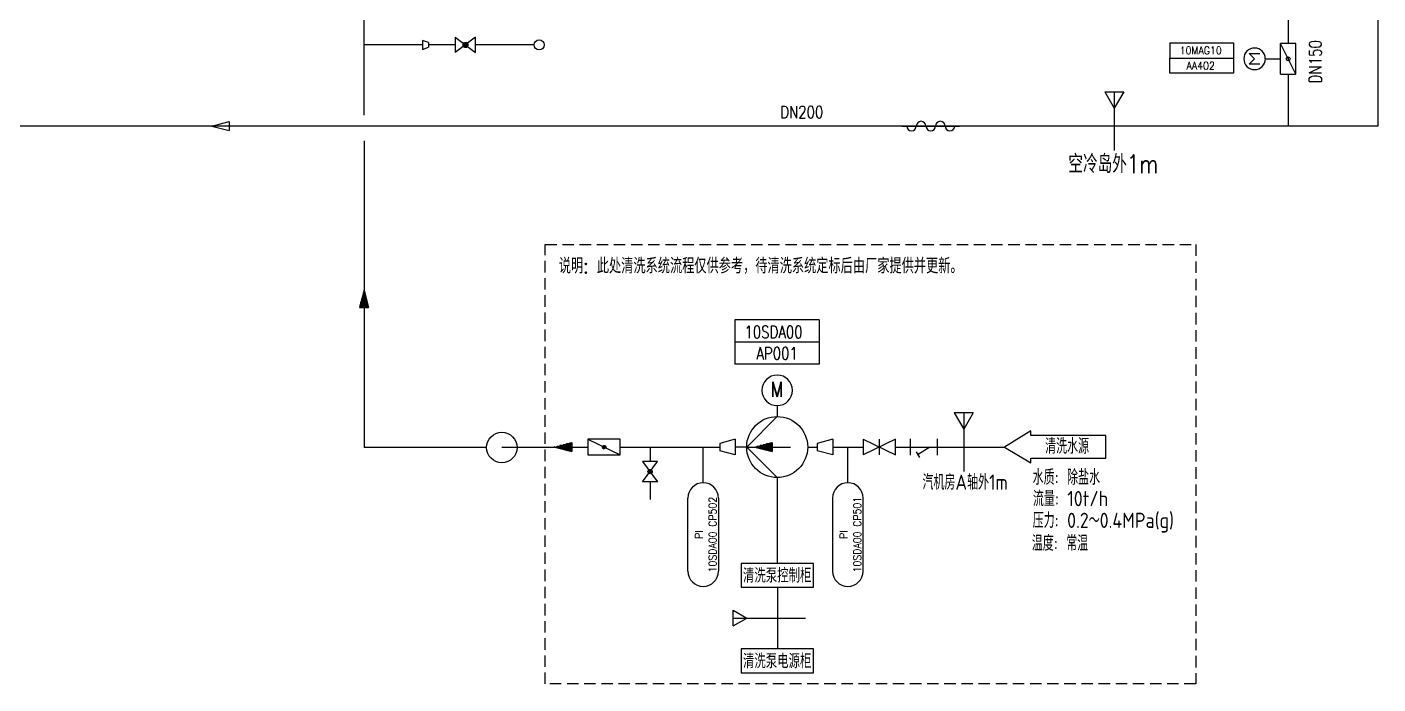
# Model space of a CAD drawing. Extents: x 8403 to 9689, y 4782 to 5455.
# Drawn here: x 8686.8 to 9130, y 4781.6 to 4997.1 of the extents above; entities that cross this region are included whole.
import ezdxf
from ezdxf.enums import TextEntityAlignment as Align

# ---------------------------------------------------------------- set-up
doc = ezdxf.new("R2010")
doc.units = 0
doc.header["$LTSCALE"] = 5
doc.header["$MEASUREMENT"] = 0
for name, pattern in [('CENTER', [18, 12, -2, 2, -2]), ('CONTINUES', [20, 10, 10]), ('HIDDEN', [0.375, 0.25, -0.125]), ('LTY1', [0])]:
    doc.linetypes.add(name, pattern=pattern)
for name, color, linetype in [('1', 7, 'CONTINUOUS'), ('25C', 1, 'CENTER'), ('25H', 4, 'HIDDEN'), ('35', 3, 'CONTINUOUS'), ('50', 2, 'CONTINUOUS'), ('DIM', 3, 'CONTINUOUS'), ('PS-TEXT', 3, 'CONTINUOUS')]:
    doc.layers.add(name, color=color, linetype=linetype)
for name, color, linetype, lineweight in [('GF_TEXT', 3, 'CONTINUOUS', 25), ('GF_Thin', 7, 'CONTINUOUS', 25), ('PEN1', 7, 'LTY1', 25), ('PEN4', 7, 'LTY1', 25)]:
    doc.layers.add(name, color=color, linetype=linetype, lineweight=lineweight)
doc.styles.add('AUDIT_D_071005084041-0', font='txt')
doc.styles.add('DIM_FONT', font='SIMPLEX.shx', dxfattribs={"width": 0.8, "bigfont": 'hztxt.shx'})
doc.styles.get("Standard").update_dxf_attribs({"font": 'simplex.shx', "bigfont": 'lc_hztxt.shx'})
doc.styles.add('双良空冷', font='gbenor.shx', dxfattribs={"bigfont": 'gbcbig.shx'})

# ---------------------------------------------------------------- blocks, each defined once
blk = doc.blocks.new('S_90')
at = {"layer": 'PEN1', "linetype": 'LTY1'}
for p, q in [((-4, 0), (0, 1.05)), ((-4, 0), (0, -1.05)), ((0, 0.05), (-3.75, 0.05)), ((0, 0.25), (-3, 0.25)), ((0, 0.45), (-2.25, 0.45)), ((0, 0.65), (-1.5, 0.65)), ((0, 0.85), (-0.75, 0.85)), ((0, -1.05), (0, 1.05)), ((0, -0.125), (-3.525, -0.125)), ((0, -0.325), (-2.775, -0.325)), ((0, -0.525), (-2.05, -0.525)), ((0, -0.725), (-1.3, -0.725)), ((0, -0.925), (-0.55, -0.925))]:
    blk.add_line(p, q, dxfattribs=at)
blk.add_circle((-4, 0), 0.025, dxfattribs=at)
at = {"layer": 'PEN4', "style": 'AUDIT_D_071005084041-0', "flags": 9}
blk.add_attdef('CODE_21', (0, 0), '', height=0.2, dxfattribs=at)

msp = doc.modelspace()

# ---------------------------------------------------------------- hatches: boundary and pattern name
at = {"layer": '1'}
h = msp.add_hatch(dxfattribs=at)
h.set_pattern_fill('ANSI37', color=252, style=0)
h.set_pattern_definition([(-45, (3404.7954, 7497.7276), (-2.245064, -2.245064), []), (-135, (3404.7954, 7497.7276), (-2.245064, 2.245064), [])])
h.paths.add_polyline_path([(8829.98, 4990.77, -0.162278), (8829.82, 4991.26, -0.162278), (8829.98, 4991.74), (8830.62, 4991.26)])
h.paths.add_polyline_path([(8831.27, 4990.77, -0.5), (8829.98, 4990.77), (8830.62, 4991.26)])
h.paths.add_polyline_path([(8831.27, 4990.77), (8830.62, 4991.26), (8831.27, 4991.74, -0.162278), (8831.43, 4991.26, -0.162278)])
h.paths.add_polyline_path([(8830.62, 4991.26), (8829.98, 4991.74, -0.5), (8831.27, 4991.74)])
h = msp.add_hatch(dxfattribs=at)
h.set_pattern_fill('ANSI37', color=252, scale=0.01, style=0)
h.set_pattern_definition([(-45, (3404.79538, 7497.727603), (-0.0224506403, -0.0224506403), []), (-135, (3404.79538, 7497.727603), (-0.0224506403, 0.0224506403), [])])
h.paths.add_polyline_path([(8829.98, 4990.77, -0.162278), (8829.82, 4991.26, -0.162278), (8829.98, 4991.74), (8830.62, 4991.26)])
h.paths.add_polyline_path([(8831.27, 4990.77, -0.5), (8829.98, 4990.77), (8830.62, 4991.26)])
h.paths.add_polyline_path([(8831.43, 4991.26, -0.162278), (8831.27, 4990.77), (8830.62, 4991.26), (8831.27, 4991.74, -0.162278)])
h.paths.add_polyline_path([(8830.62, 4991.26), (8829.98, 4991.74, -0.5), (8831.27, 4991.74)])
h = msp.add_hatch(dxfattribs=at)
h.set_pattern_fill('ANSI31', color=252, scale=0.01, angle=180, style=0)
h.set_pattern_definition([(135, (10428.08787, 4759.398133), (0.0224506403, 0.0224506403), [])])
h.paths.add_polyline_path([(8875.54, 4859.35, -0.113407), (8875.6, 4859.59), (8876.62, 4859.1, -0.796288)])
h.paths.add_polyline_path([(8876.68, 4859.35, -0.113407), (8876.62, 4859.1), (8875.6, 4859.59, -0.796288)])
h = msp.add_hatch(color=252, dxfattribs=at)
h.paths.add_polyline_path([(8890.73, 4851.89, -0.333333), (8891.59, 4851.89), (8891.16, 4851.32)])
h.paths.add_polyline_path([(8891.16, 4851.32), (8891.59, 4851.89, -0.5), (8891.59, 4850.75)])
h.paths.add_polyline_path([(8891.59, 4850.75, -0.333333), (8890.73, 4850.75), (8891.16, 4851.32)])
h.paths.add_polyline_path([(8891.16, 4851.32), (8890.73, 4850.75, -0.5), (8890.73, 4851.89)])

# ---------------------------------------------------------------- linework, layer by layer
at = {"layer": '1', "color": 252}
for p, q in [((8797.37, 4968.18), (8797.37, 5041.46)), ((8816.49, 4991.26), (8797.37, 4991.26)), ((8816.49, 4992.76), (8816.49, 4989.76)), ((8818.47, 4992.01), (8816.49, 4992.76)), ((8816.49, 4989.76), (8818.47, 4990.51)), ((8818.47, 4992.01), (8818.47, 4990.51)), ((8827.29, 4991.26), (8818.47, 4991.26)), ((8827.29, 4993.76), (8827.29, 4988.76)), ((8833.96, 4993.76), (8827.29, 4988.76)), ((8827.29, 4993.76), (8833.96, 4988.76)), ((8833.96, 4988.76), (8833.96, 4993.76)), ((8853.16, 4991.26), (8833.96, 4991.26)), ((8797.37, 4959.76), (8797.37, 4859.19)), ((8870.81, 4861.92), (8881.41, 4856.77)), ((8919.09, 4861.91), (8914.01, 4860.56)), ((8919.09, 4861.91), (8919.09, 4856.78)), ((8951.09, 4861.91), (8946.02, 4860.56)), ((8951.09, 4861.91), (8951.09, 4856.78)), ((8961.03, 4861.92), (8971.64, 4856.77)), ((8961.03, 4861.92), (8961.03, 4856.77)), ((8971.64, 4861.92), (8961.03, 4856.77)), ((8966.33, 4861.99), (8966.33, 4856.84)), ((8971.64, 4856.77), (8971.64, 4861.92)), ((8976.45, 4862.01), (8976.45, 4859.35)), ((8985.45, 4859.35), (8985.45, 4862.01)), ((8985.45, 4856.69), (8985.45, 4862.01)), ((8837.56, 4859.19), (8797.37, 4859.19)), ((8842.56, 4859.35), (8870.81, 4859.35)), ((8875.54, 4859.35), (8876.68, 4859.35)), ((8881.41, 4859.35), (8903.2, 4859.35)), ((8881.41, 4859.35), (8903.2, 4859.35)), ((8891.17, 4859.35), (8891.17, 4854.66)), ((8903.2, 4859.35), (8914.01, 4859.35)), ((8914.01, 4860.56), (8914.01, 4858.13)), ((8919.09, 4856.78), (8914.01, 4858.13)), ((8922.88, 4859.35), (8919.09, 4859.35)), ((8942.88, 4859.35), (8946.02, 4859.35)), ((8946.02, 4860.56), (8946.02, 4858.13)), ((8951.09, 4856.78), (8946.02, 4858.13)), ((8951.09, 4859.35), (8961.03, 4859.35)), ((8971.64, 4859.35), (9007.42, 4859.35)), ((8976.45, 4859.35), (8985.45, 4859.35)), ((8976.45, 4859.35), (8976.45, 4856.69)), ((8979.7, 4855.98), (8978.55, 4857.79)), ((8983, 4859.35), (8979.13, 4856.89)), ((8893.66, 4854.66), (8888.66, 4854.66)), ((8888.66, 4854.66), (8893.66, 4847.99)), ((8888.66, 4847.99), (8893.66, 4854.66)), ((8888.71, 4848.01), (8893.71, 4848.01)), ((8891.21, 4848.01), (8891.21, 4842.12))]:
    msp.add_line(p, q, dxfattribs=at)
at = {"layer": '1', "color": 3}
for p, q in [((9061.68, 4991.95), (9061.68, 4986.95)), ((9061.68, 4991.95), (9082.56, 4991.95)), ((9082.56, 4991.95), (9082.56, 4986.95)), ((9061.68, 4986.95), (9082.56, 4986.95)), ((9061.68, 4981.95), (9061.68, 4986.95)), ((9082.56, 4986.95), (9082.56, 4981.95)), ((9071.81, 4981.95), (9061.68, 4981.95)), ((9082.56, 4981.95), (9071.81, 4981.95)), ((8908.61, 4847.63), (8908.61, 4859.35)), ((8956.06, 4847.63), (8956.06, 4859.35))]:
    msp.add_line(p, q, dxfattribs=at)
at = {"layer": '1', "color": 2}
for p, q in [((8932.88, 4869.35), (8922.88, 4859.35)), ((8922.88, 4859.35), (8932.88, 4849.35))]:
    msp.add_line(p, q, dxfattribs=at)
at = {"layer": '1', "color": 252}
msp.add_lwpolyline([(8881.41, 4861.92), (8870.81, 4861.92), (8870.81, 4856.77), (8881.41, 4856.77)], close=True, dxfattribs=at)
for centre, radius in [((8830.62, 4991.26), 0.803), ((8854.79, 4991.26), 1.64), ((8842.56, 4859.19), 5), ((8876.11, 4859.35), 0.567), ((8891.16, 4851.32), 0.715)]:
    msp.add_circle(centre, radius, dxfattribs=at)
at = {"layer": '1', "color": 2}
msp.add_circle((8932.88, 4859.35), 10, dxfattribs=at)
at = {"layer": '25C', "color": 6, "ltscale": 0.4}
msp.add_line((8918.39, 4803.25), (8942.17, 4803.25), dxfattribs=at)
at = {"layer": '25H', "ltscale": 3}
msp.add_lwpolyline([(9070.19, 4781.64), (8856.81, 4781.64), (8856.81, 4925.83), (9070.19, 4925.83)], close=True, dxfattribs=at)
at = {"layer": '35', "color": 7}
for p, q in [((9040.36, 4975.87), (9043.46, 4970.5)), ((9040.36, 4975.87), (9046.56, 4975.87)), ((9046.56, 4975.87), (9043.46, 4970.5)), ((8990.97, 4870.58), (8994.07, 4865.2)), ((8997.18, 4870.58), (8990.97, 4870.58)), ((8997.18, 4870.58), (8994.07, 4865.2))]:
    msp.add_line(p, q, dxfattribs=at)
at = {"layer": '35', "color": 7, "ltscale": 0.4}
for p, q in [((9043.46, 4975.87), (9043.46, 4956.6)), ((8994.07, 4870.58), (8994.07, 4851.3))]:
    msp.add_line(p, q, dxfattribs=at)
at = {"layer": '35', "color": 7}
for points in [[(9043.46, 4975.87), (9043.46, 4970.5), (9046.56, 4975.87), (9043.46, 4975.87)], [(8994.07, 4870.58), (8994.07, 4865.2), (8990.97, 4870.58), (8994.07, 4870.58)]]:
    msp.add_solid(points, dxfattribs=at)
at = {"layer": '50', "color": 2}
for p, q in [((9100.52, 5038.44), (9100.52, 4994.86)), ((9129.97, 5038.44), (9129.97, 4964.64)), ((9100.52, 4994.86), (9100.52, 4991.71)), ((9103.02, 4981.71), (9098.02, 4991.71)), ((9098.02, 4981.71), (9098.02, 4991.71)), ((9100.52, 4991.71), (9098.02, 4991.71)), ((9103.02, 4991.71), (9100.52, 4991.71)), ((9103.02, 4981.71), (9103.02, 4991.71)), ((9087.72, 4988.47), (9091.25, 4988.47)), ((9089.48, 4986.71), (9087.72, 4988.47)), ((9087.72, 4984.94), (9089.48, 4986.71)), ((9093.02, 4986.71), (9098.02, 4986.71)), ((9100.52, 4987.33), (9100.52, 4986.08)), ((9091.25, 4984.94), (9087.72, 4984.94)), ((9098.02, 4981.71), (9100.52, 4981.71)), ((9098.02, 4981.71), (9100.52, 4981.71)), ((9098.02, 4981.71), (9100.52, 4981.71)), ((9100.52, 4981.71), (9103.02, 4981.71)), ((9100.52, 4981.71), (9103.02, 4981.71)), ((9100.52, 4981.71), (9103.02, 4981.71)), ((9100.52, 4981.71), (9100.52, 4964.64)), ((9129.97, 4964.64), (8647.04, 4964.64))]:
    msp.add_line(p, q, dxfattribs=at)
at = {"layer": '50'}
for p, q in [((8932.88, 4849.35), (8932.88, 4821.21)), ((8932.93, 4813.36), (8932.93, 4793.13))]:
    msp.add_line(p, q, dxfattribs=at)
msp.add_lwpolyline([(9040.66, 4863.13), (9016.11, 4863.13), (9016.11, 4864.64), (9007.42, 4859.35), (9016.11, 4854.18), (9016.11, 4855.69), (9040.66, 4855.69), (9040.66, 4863.13)], dxfattribs=at)
for points in [[(8944.81, 4821.21), (8921.05, 4821.21), (8921.05, 4813.36), (8944.81, 4813.36)], [(8944.81, 4793.13), (8921.05, 4793.13), (8921.05, 4785.29), (8944.81, 4785.29)]]:
    msp.add_lwpolyline(points, close=True, dxfattribs=at)
at = {"layer": '50', "color": 2}
msp.add_circle((9100.52, 4986.71), 0.625, dxfattribs=at)
for radius, start, end in [(3.53, 0, 180), (3.53, 180, 270), (3.54, 270, 360)]:
    msp.add_arc((9089.48, 4986.71), radius, start, end, dxfattribs=at)
at = {"layer": '50', "linetype": 'ByBlock'}
for centre, start, end in [((8976.94, 4964.64), 180, 0), ((8980.09, 4964.64), 0, 180), ((8983.26, 4964.64), 180, 0), ((8986.4, 4964.64), 0, 180), ((8989.55, 4964.64), 180, 0)]:
    msp.add_arc(centre, 1.57, start, end, dxfattribs=at)
at = {"layer": 'DIM'}
for p, q in [((8946.68, 4901.12), (8919.01, 4901.12)), ((8919.01, 4901.12), (8919.01, 4886.57)), ((8946.68, 4901.12), (8946.68, 4886.57)), ((8946.68, 4886.57), (8919.01, 4886.57)), ((8922.88, 4859.35), (8937.23, 4859.35)), ((8918.39, 4805.83), (8922.87, 4803.25)), ((8918.39, 4800.66), (8918.39, 4805.83)), ((8918.39, 4800.66), (8922.87, 4803.25))]:
    msp.add_line(p, q, dxfattribs=at)
at = {"layer": 'DIM', "linetype": 'CONTINUES'}
for p, q in [((8946.68, 4893.79), (8919.01, 4893.79)), ((8932.88, 4872.95), (8932.88, 4869.35))]:
    msp.add_line(p, q, dxfattribs=at)
at = {"layer": 'DIM', "color": 3}
for p, q in [((8903.61, 4830.63), (8903.61, 4842.63)), ((8913.61, 4842.63), (8913.61, 4830.63)), ((8951.06, 4842.63), (8951.06, 4830.63)), ((8961.06, 4830.63), (8961.06, 4842.63)), ((8903.61, 4818.63), (8903.61, 4830.63)), ((8913.61, 4830.63), (8913.61, 4818.63)), ((8951.06, 4830.63), (8951.06, 4818.63)), ((8961.06, 4818.63), (8961.06, 4830.63))]:
    msp.add_line(p, q, dxfattribs=at)
at = {"layer": 'DIM', "linetype": 'CONTINUES'}
for start, end in [(90, 180), (0, 90), (180, 0)]:
    msp.add_arc((8932.88, 4877.95), 5, start, end, dxfattribs=at)
at = {"layer": 'DIM', "color": 3}
for centre, start, end in [((8908.61, 4842.63), 90, 180), ((8908.61, 4842.63), 0, 90), ((8956.06, 4842.63), 90, 180), ((8956.06, 4842.63), 0, 90), ((8908.61, 4818.63), 180, 270), ((8908.61, 4818.63), 270, 360), ((8956.06, 4818.63), 180, 270), ((8956.06, 4818.63), 270, 0)]:
    msp.add_arc(centre, 5, start, end, dxfattribs=at)
at = {"layer": 'DIM'}
msp.add_solid([(8918.39, 4803.25), (8922.87, 4803.25), (8918.39, 4805.83), (8918.39, 4803.25)], dxfattribs=at)
at = {"layer": 'GF_TEXT', "color": 4}
msp.add_line((8973.82, 4964.64), (8992.72, 4964.64), dxfattribs=at)
at = {"layer": 'PEN1', "linetype": 'LTY1'}
for p, q in [((8747.46, 4964.64), (8753.11, 4966.12)), ((8747.46, 4964.64), (8753.11, 4963.16)), ((8753.11, 4966.12), (8753.11, 4963.16))]:
    msp.add_line(p, q, dxfattribs=at)
at = {"layer": 'PEN1'}
msp.add_solid([(8747.46, 4964.64), (8753.11, 4963.16), (8753.11, 4966.12), (8747.46, 4964.64)], dxfattribs=at)

# ---------------------------------------------------------------- block references
at = {"layer": '1', "color": 252, "yscale": 1.412604042805469, "zscale": 1.412604042806183}
for p, xscale, rotation in [((8797.37, 4905.12), 1.412604042805469, 270), ((8865.55, 4859.35), -1.412604042809107, 180)]:
    msp.add_blockref('S_90', p, dxfattribs=dict(at, xscale=xscale, rotation=rotation))
at = {"layer": 'GF_Thin', "xscale": -1.412604042809107, "yscale": 1.412604042805469, "zscale": 1.412604042806183, "rotation": 180}
msp.add_blockref('S_90', (8931.2, 4859.35), dxfattribs=at)

# ---------------------------------------------------------------- texts
at = {"layer": '1', "color": 3, "width": 0.9}
for s, p in [('10MAG10', (9071.81, 4989.45)), ('AA402', (9071.81, 4984.45))]:
    msp.add_text(s, height=2.5, dxfattribs=at).set_placement(p, align=Align.MIDDLE_CENTER)
at = {"layer": '35', "ltscale": 5, "style": '双良空冷'}
msp.add_text('清洗水源', height=5, dxfattribs=at).set_placement((9027.98, 4857.15), align=Align.CENTER)
at = {"layer": 'DIM', "linetype": 'CONTINUES', "style": 'DIM_FONT', "width": 0.8}
msp.add_text('10SDA00', height=4, dxfattribs=at).set_placement((8922.14, 4895.12))
for s, height, p in [('AP001', 4, (8932.86, 4890.07)), ('M', 5, (8932.86, 4878.3)), ('清洗泵控制柜', 4.68, (8932.88, 4817.22)), ('清洗泵电源柜', 4.68, (8932.88, 4789.14))]:
    msp.add_text(s, height=height, dxfattribs=at).set_placement(p, align=Align.MIDDLE_CENTER)
at = {"layer": 'DIM', "color": 3, "width": 0.9}
for s, p in [('10SDA00 CP502', (8911.69, 4830.63)), ('10SDA00 CP501', (8959.14, 4830.63)), ('PI', (8907.19, 4830.63)), ('PI', (8954.64, 4830.63))]:
    msp.add_text(s, height=2.5, rotation=90, dxfattribs=at).set_placement(p, align=Align.MIDDLE_CENTER)
at = {"layer": 'PS-TEXT', "color": 3, "style": 'DIM_FONT', "width": 0.8}
msp.add_text('DN150', height=4, rotation=90, dxfattribs=at).set_placement((9109.43, 4985.77), align=Align.MIDDLE_CENTER)
msp.add_text('DN200', height=4, dxfattribs=at).set_placement((8940.94, 4969.22), align=Align.MIDDLE_CENTER)
for s, height, p in [('空冷岛外1m', 6, (9028.4, 4949.23)), ('说明: 此处清洗系统流程仅供参考，待清洗系统定标后由厂家提供并更新。', 5, (8861.25, 4916.3))]:
    msp.add_text(s, height=height, dxfattribs=at).set_placement(p)
at = {"layer": 'PS-TEXT', "color": 3, "style": '双良空冷'}
for s, p in [('汽机房A轴外1m', (8980.54, 4845.34)), ('水质: 除盐水', (9016.69, 4846.95)), ('流量: 10t/h ', (9016.75, 4839.94)), ('压力: 0.2～0.4MPa(g)', (9016.69, 4832.81)), ('温度: 常温', (9016.4, 4825.32))]:
    msp.add_text(s, height=5, dxfattribs=at).set_placement(p)

doc.saveas('drawing.dxf')
